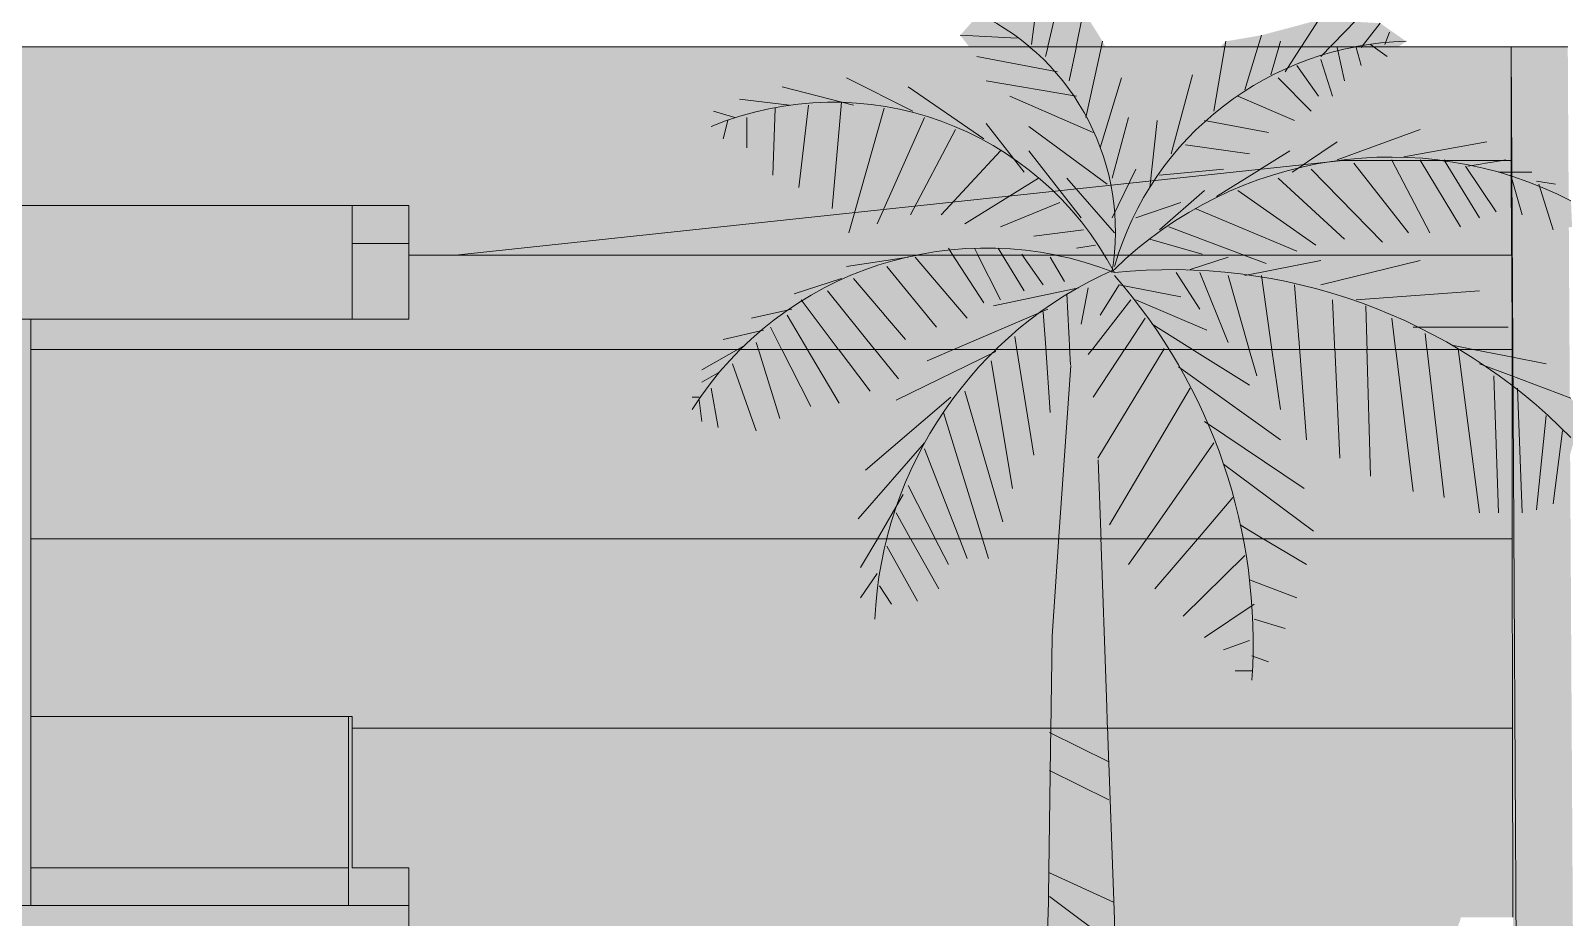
# Model space of a CAD drawing. Header units: centimetres. Extents: x -4381 to 5639, y -3920 to 4826.
# Drawn here: x 88.27 to 96.38, y 35.64 to 40.33 of the extents above; entities that cross this region are included whole.
import ezdxf
from ezdxf.xclip import XClip

# ---------------------------------------------------------------- set-up
doc = ezdxf.new("R2010")
doc.units = ezdxf.units.CM
doc.header["$MEASUREMENT"] = 0
doc.header["$XCLIPFRAME"] = 0
doc.set_wipeout_variables(frame=1)
doc.linetypes.add('Wipeout_Contour', pattern=[100, 0, -100])
for name, color, linetype in [('0- SITE', 7, 'Continuous'), ('Dalles', 7, 'Continuous'), ('Drawing & Figure', 7, 'Continuous'), ('Mur de clôture', 7, 'Continuous'), ('Structural - Bearing', 7, 'Continuous')]:
    doc.layers.add(name, color=color, linetype=linetype)
for name, color, linetype, lineweight in [('0- SITE_Pen_No__1', 7, 'Continuous', 5), ('Dalles_Pen_No__1', 7, 'Continuous', 5), ('Mur de clôture_Pen_No__2', 8, 'Continuous', 5), ('Mur de clôture_Pen_No__7', 7, 'Continuous', 5), ('Structural - Bearing_Pen_No__1', 7, 'Continuous', 5)]:
    doc.layers.add(name, color=color, linetype=linetype, lineweight=lineweight)
for name, color, linetype, lineweight, true_color in [('0- SITE_Pen_No__178', 7, 'Continuous', 5, 0xbda888), ('0- SITE_Pen_No__184', 7, 'Continuous', 5, 0xc5d295), ('00-TREES_Pen_No__178', 7, 'Continuous', 5, 0xbda888), ('00-TREES_Pen_No__181', 7, 'Continuous', 5, 0xddeaa8), ('00-TREES_Pen_No__184', 7, 'Continuous', 5, 0xc5d295), ('00-TREES_Pen_No__185', 7, 'Continuous', 5, 0xbce39b), ('Dalles_Pen_No__61', 7, 'Continuous', 5, 0x6a6a6a), ('Mur de clôture_Pen_No__112', 7, 'Continuous', 5, 0xd5aaaa), ('Mur de clôture_Pen_No__180', 7, 'Continuous', 5, 0xe2e3c6), ('Structural - Bearing_Pen_No__102', 7, 'Continuous', 5, 0xcccccc), ('Structural - Bearing_Pen_No__112', 7, 'Continuous', 5, 0xd5aaaa), ('Structural - Bearing_Pen_No__61', 7, 'Continuous', 5, 0x6a6a6a), ('veg_Pen_No__158', 7, 'Continuous', 5, 0x7b6544)]:
    doc.layers.add(name, color=color, linetype=linetype, lineweight=lineweight, true_color=true_color)

# ---------------------------------------------------------------- blocks, each defined once
blk = doc.blocks.new('Drawing_7_7', base_point=(-363.0919, 32.2036))
at = {"layer": '00-TREES_Pen_No__185', "linetype": 'Continuous', "lineweight": 0, "ltscale": 10, "true_color": 0x5e714d}
h = blk.add_hatch(color=77, dxfattribs=at)
h.paths.add_polyline_path([(89.2068, 36.6228), (89.2395, 36.5016), (89.3903, 36.4421), (89.472, 36.3502), (89.4932, 36.2203), (89.454, 36.0668), (89.4959, 35.8763), (89.6096, 35.7558), (89.6398, 35.5941), (89.7742, 35.413), (89.9472, 35.0993), (89.9798, 34.9983), (90.069, 35.0482), (90.0816, 34.9269), (90.2121, 34.8672), (90.4057, 34.8802), (90.4945, 34.9821), (90.4852, 35.063), (90.5738, 35.1938), (90.6546, 35.2176), (90.7588, 35.1952), (90.8429, 34.8027), (90.8732, 34.6208), (90.7949, 34.2849), (90.7678, 34.0534), (90.7385, 33.7293), (91.1256, 33.7293), (91.1025, 33.7611), (91.0202, 33.9426), (91.0189, 34.1045), (91.0485, 34.388), (91.0874, 34.5907), (91.1677, 34.6636), (91.2481, 34.7452), (91.3885, 34.8966), (91.3889, 34.8475), (91.4387, 34.7669), (91.5926, 34.6756), (91.7632, 34.6769), (91.8552, 34.7384), (91.8133, 34.9202), (91.801, 35.0213), (91.9335, 35.083), (92.0339, 35.185), (92.0213, 35.3179), (92.0811, 35.4311), (92.2017, 35.5332), (92.3943, 35.6764), (92.4835, 35.7262), (92.4941, 35.8477), (92.4213, 35.9194), (92.42, 36.0813), (92.5115, 36.2121), (92.6002, 36.3256), (92.6599, 36.4562), (92.5702, 36.467), (92.5174, 36.5678), (92.5082, 36.6371), (92.5676, 36.7995), (92.595, 36.9934), (92.4848, 37.0417), (92.4433, 37.1628), (92.5026, 37.3454), (92.4416, 37.3853), (92.481, 37.5186), (92.4888, 37.6286), (92.3462, 37.7604), (92.3047, 37.8815), (92.3156, 37.9712), (92.1821, 38.0425), (92.1717, 38.2534), (91.9969, 38.4255), (91.8662, 38.5054), (91.8849, 38.6964), (91.8516, 38.8985), (91.6199, 38.9487), (91.3852, 39.0163), (91.2627, 39.1483), (91.1413, 39.1474), (91.0308, 39.2274), (90.8891, 39.235), (90.716, 39.1845), (90.4831, 39.0295), (90.4142, 38.9595), (90.2006, 38.9174), (90.0503, 38.9162), (89.9995, 38.7626), (89.8596, 38.5389), (89.7587, 38.4976), (89.6578, 38.4679), (89.67, 38.3755), (89.6098, 38.3143), (89.6712, 38.2252), (89.7013, 38.0722), (89.6826, 37.8812), (89.5621, 37.7589), (89.5142, 37.6053), (89.4634, 37.443), (89.5054, 37.2525), (89.4169, 37.1101), (89.337, 36.9765), (89.3582, 36.8466), (89.3272, 36.7452)])
h.paths.add_polyline_path([(90.9658, 35.2155), (91.1113, 35.2298), (91.2328, 35.2105), (91.3142, 35.1591), (91.3669, 35.0786), (91.372, 35.0614), (91.1663, 34.8544), (91.0451, 34.8245)], flags=0)
at = {"layer": 'veg_Pen_No__158', "linetype": 'Continuous', "ltscale": 10}
blk.add_line((93.4821, 40.2873), (93.1811, 40.3034), dxfattribs=at)
at = {"color": 254, "linetype": 'Wipeout_Contour', "lineweight": 0, "ltscale": 398.248696}
blk.add_wipeout([(96.0998, 37.642), (88.2669, 37.642), (88.2669, 37.5291), (96.1012, 36.642)], dxfattribs=at).dxf.layer = '0- SITE'
at = {"layer": '0- SITE_Pen_No__178', "linetype": 'Continuous', "ltscale": 10}
blk.add_hatch(color=256, dxfattribs=at).paths.add_polyline_path([(96.0998, 37.642), (88.2669, 37.642), (88.2669, 37.5291), (96.1012, 36.642)])
at = {"color": 254, "linetype": 'Wipeout_Contour', "lineweight": 0, "ltscale": 399.799682}
blk.add_wipeout([(96.0987, 38.642), (88.2669, 38.642), (88.2669, 38.5594), (96.0998, 37.642)], dxfattribs=at).dxf.layer = '0- SITE'
at = {"color": 254, "linetype": 'Wipeout_Contour', "lineweight": 0, "ltscale": 691.09742}
blk.add_wipeout([(89.9669, 35.9036), (90.2669, 35.9036), (90.2669, 35.7036), (90.2669, 35.642), (96.103, 35.642), (96.1012, 36.642), (89.9669, 36.0466)], dxfattribs=at).dxf.layer = '0- SITE'
at = {"layer": '0- SITE_Pen_No__178', "linetype": 'Continuous', "ltscale": 10}
blk.add_hatch(color=256, dxfattribs=at).paths.add_polyline_path([(96.0987, 38.642), (88.2669, 38.642), (88.2669, 38.5594), (96.0998, 37.642)])
at = {"layer": '0- SITE_Pen_No__184', "linetype": 'Continuous', "ltscale": 10}
blk.add_hatch(color=256, dxfattribs=at).paths.add_polyline_path([(89.9669, 35.9036), (90.2669, 35.9036), (90.2669, 35.7036), (90.2669, 35.642), (96.103, 35.642), (96.1012, 36.642), (89.9669, 36.0466)])
at = {"layer": 'Dalles_Pen_No__1', "linetype": 'Continuous', "ltscale": 10}
blk.add_line((90.2669, 35.7036), (90.2669, 35.3036), dxfattribs=at)
at = {"layer": 'Structural - Bearing_Pen_No__1', "linetype": 'Continuous', "ltscale": 10}
blk.add_line((90.2669, 35.9036), (90.2669, 35.7036), dxfattribs=at)
at = {"layer": 'veg_Pen_No__158', "linetype": 'Continuous', "ltscale": 10}
for p, q in [((93.6537, 35.8763), (93.9914, 35.7217)), ((93.6537, 35.7526), (94.0034, 35.4898))]:
    blk.add_line(p, q, dxfattribs=at)
at = {"color": 254, "linetype": 'Wipeout_Contour', "lineweight": 0, "ltscale": 404.289239}
blk.add_wipeout([(96.0973, 39.142), (90.2669, 39.142), (90.2669, 38.9706), (96.0987, 38.642)], dxfattribs=at).dxf.layer = '0- SITE'
at = {"color": 254, "linetype": 'Wipeout_Contour', "lineweight": 0, "ltscale": 295.741682}
blk.add_wipeout([(88.2669, 38.5594), (88.2669, 37.642), (96.0998, 37.642)], dxfattribs=at).dxf.layer = '0- SITE'
at = {"color": 254, "linetype": 'Wipeout_Contour', "lineweight": 0, "ltscale": 489.126088}
blk.add_wipeout([(88.2669, 37.5291), (88.2669, 36.7036), (89.9669, 36.7036), (89.9669, 36.642), (96.1012, 36.642)], dxfattribs=at).dxf.layer = '0- SITE'
at = {"layer": '0- SITE_Pen_No__178', "linetype": 'Continuous', "ltscale": 10}
blk.add_hatch(color=256, dxfattribs=at).paths.add_polyline_path([(88.2669, 38.5594), (88.2669, 37.642), (96.0998, 37.642)])
at = {"layer": '0- SITE_Pen_No__184', "linetype": 'Continuous', "ltscale": 10}
for points in [[(96.0973, 39.142), (90.2669, 39.142), (90.2669, 38.9706), (96.0987, 38.642)], [(88.2669, 37.5291), (88.2669, 36.7036), (89.9669, 36.7036), (89.9669, 36.642), (96.1012, 36.642)]]:
    blk.add_hatch(color=256, dxfattribs=at).paths.add_polyline_path(points)
at = {"layer": 'veg_Pen_No__158', "linetype": 'Continuous', "ltscale": 10}
for p, q in [((91.9021, 38.5191), (91.8144, 38.4708)), ((91.8645, 38.4387), (91.9021, 38.2297)), ((94.3975, 38.4387), (93.9711, 37.7153)), ((96.0025, 38.503), (96.0275, 37.7796)), ((91.8018, 38.3905), (91.7642, 38.3905)), ((91.8018, 38.3744), (91.8144, 38.2619)), ((93.131, 38.3905), (92.6796, 38.0047)), ((93.2062, 38.4226), (93.4068, 37.7314)), ((93.0934, 38.3101), (93.3316, 37.5385)), ((94.4727, 38.2619), (94.9993, 37.9082)), ((92.9931, 38.1493), (92.6419, 37.7475)), ((92.9931, 38.1172), (93.2188, 37.5385)), ((94.5229, 38.1493), (94.0714, 37.5063)), ((93.9109, 38.0588), (93.9544, 36.8057)), ((94.573, 38.0368), (95.0495, 37.6832)), ((92.8802, 37.876), (92.6545, 37.4902)), ((92.9053, 37.9243), (93.1185, 37.5063)), ((94.6232, 37.86), (94.2093, 37.3778)), ((92.8426, 37.7796), (93.0683, 37.3778)), ((94.6608, 37.7153), (95.0119, 37.5063)), ((92.7924, 37.6028), (92.9554, 37.3134)), ((94.6858, 37.5545), (94.3598, 37.233)), ((92.7423, 37.4581), (92.6545, 37.3295)), ((92.7548, 37.3938), (92.8175, 37.2974)), ((94.7109, 37.426), (94.9617, 37.3295)), ((94.736, 37.2974), (94.4727, 37.1205)), ((94.736, 37.217), (94.899, 37.1687)), ((94.7109, 37.1045), (94.573, 37.0562)), ((94.7234, 37.0241), (94.8113, 36.9919)), ((94.7234, 36.9437), (94.6357, 36.9437))]:
    blk.add_line(p, q, dxfattribs=at)
at = {"color": 254, "linetype": 'Wipeout_Contour', "lineweight": 0, "ltscale": 304.992452}
blk.add_wipeout([(90.5136, 39.142), (96.0956, 39.142), (95.2031, 39.642)], dxfattribs=at).dxf.layer = '0- SITE'
at = {"color": 254, "linetype": 'Wipeout_Contour', "lineweight": 0, "ltscale": 591.852654}
blk.add_wipeout([(88.2669, 38.642), (96.0987, 38.642), (90.2669, 38.9706), (90.2669, 38.8036), (89.9669, 38.8036), (88.2669, 38.8036)], dxfattribs=at).dxf.layer = '0- SITE'
at = {"color": 254, "linetype": 'Wipeout_Contour', "lineweight": 0, "ltscale": 297.558241}
blk.add_wipeout([(89.9669, 36.642), (89.9669, 36.0466), (96.1012, 36.642)], dxfattribs=at).dxf.layer = '0- SITE'
at = {"layer": '0- SITE_Pen_No__184', "linetype": 'Continuous', "ltscale": 10}
for points in [[(90.5136, 39.142), (96.0956, 39.142), (95.2031, 39.642)], [(88.2669, 38.642), (96.0987, 38.642), (90.2669, 38.9706), (90.2669, 38.8036), (89.9669, 38.8036), (88.2669, 38.8036)], [(89.9669, 36.642), (89.9669, 36.0466), (96.1012, 36.642)]]:
    blk.add_hatch(color=256, dxfattribs=at).paths.add_polyline_path(points)
at = {"layer": '00-TREES_Pen_No__181', "linetype": 'Continuous', "ltscale": 10}
h = blk.add_hatch(color=256, dxfattribs=at)
h.paths.add_polyline_path([(93.2503, 35.1547), (93.2879, 35.081), (93.355, 35.0568), (93.3066, 34.9384), (93.3442, 34.8647), (93.4433, 34.8038), (93.5666, 34.8118), (93.6164, 34.7558), (93.587, 34.6816), (93.6613, 34.6452), (93.7478, 34.6212), (93.7358, 34.5841), (93.6679, 34.4796), (93.8284, 34.4562), (93.8483, 34.3947), (93.9721, 34.334), (93.9974, 34.2478), (94.0719, 34.192), (94.1705, 34.1998), (94.2686, 34.2676), (94.2553, 34.3978), (94.3343, 34.4231), (94.3213, 34.5147), (94.5023, 34.3504), (94.5276, 34.2643), (94.5465, 34.1041), (94.5477, 33.9561), (94.5489, 33.8011), (94.5644, 33.7048), (94.5821, 33.5183), (94.6, 33.2469), (94.5654, 32.855), (94.8297, 32.855), (94.7716, 33.6337), (94.7533, 33.7974), (94.7333, 33.8765), (94.7441, 34.0687), (94.7796, 34.2663), (94.9032, 34.4575), (94.971, 34.5621), (94.9942, 34.5393), (95.1052, 34.5402), (95.2487, 34.4303), (95.3151, 34.5101), (95.4385, 34.5058), (95.4878, 34.4991), (95.5185, 34.6297), (95.5681, 34.6055), (95.6718, 34.6309), (95.7282, 34.6314), (95.7519, 34.7479), (95.6328, 34.8896), (95.5832, 34.9263), (95.6263, 35.0429), (95.601, 35.1237), (95.6303, 35.2103), (95.7237, 35.211), (95.815, 35.2488), (95.9014, 35.2441), (95.95, 35.3362), (95.8579, 35.3918), (95.8621, 35.5328), (95.8002, 35.564), (95.8244, 35.6259), (95.848, 35.7547), (95.7927, 35.8477), (95.7848, 35.9515), (95.7841, 36.0449), (95.7466, 36.1063), (95.7094, 36.1307), (95.6843, 36.1851), (95.6591, 36.2536), (95.6222, 36.241), (95.5305, 36.2456), (95.4683, 36.3191), (95.2833, 36.3124), (95.332, 36.3991), (95.5049, 36.3687), (95.5841, 36.3817), (95.6082, 36.4506), (95.6518, 36.5179), (95.7189, 36.4884), (95.7431, 36.5503), (95.6758, 36.5991), (95.6631, 36.6483), (95.6677, 36.7347), (95.6372, 36.8014), (95.5631, 36.8079), (95.4942, 36.832), (95.4882, 36.9306), (95.3404, 36.8978), (95.389, 36.9968), (95.3202, 37.0086), (95.2038, 37.02), (95.0922, 37.1002), (94.9939, 37.0554), (94.883, 37.0299), (94.9559, 37.1784), (94.8621, 37.2341), (94.7318, 37.2137), (94.5833, 37.2812), (94.4595, 37.3349), (94.3807, 37.2726), (94.3125, 37.2175), (94.27, 37.2347), (94.2011, 37.2659), (94.1343, 37.246), (93.9918, 37.2149), (93.9495, 37.2199), (93.8562, 37.2015), (93.7457, 37.1443), (93.7042, 37.04), (93.6982, 36.9096), (93.7428, 36.843), (93.7856, 36.7693), (93.8175, 36.7449), (93.7067, 36.7194), (93.6381, 36.7065), (93.5589, 36.6988), (93.4855, 36.6242), (93.4369, 36.5199), (93.4746, 36.4339), (93.4752, 36.3528), (93.4564, 36.2787), (93.5381, 36.2), (93.5754, 36.1633), (93.5191, 36.1505), (93.4396, 36.1746), (93.3708, 36.1864), (93.3161, 36.1983), (93.2847, 36.161), (93.3349, 36.0434), (93.3425, 35.9818), (93.343, 35.9201), (93.3069, 35.7965), (93.2885, 35.673), (93.3139, 35.5816), (93.3828, 35.5627), (93.438, 35.4892), (93.6052, 35.5098), (93.6552, 35.4239), (93.6363, 35.3674), (93.5252, 35.3735), (93.4829, 35.3785), (93.3846, 35.3231), (93.3481, 35.2664), (93.3361, 35.2241), (93.2619, 35.2411)])
h.paths.add_polyline_path([(94.3958, 34.5505), (94.4143, 34.5594), (94.4504, 34.683), (94.4869, 34.738), (94.5451, 34.7426), (94.5917, 34.6401), (94.58, 34.5484), (94.5563, 34.4249), (94.4944, 34.4614)], flags=0)
h.paths.add_polyline_path([(94.6732, 34.7327), (94.709, 34.7274), (94.783, 34.7279), (94.8449, 34.7038), (94.9152, 34.623), (94.7605, 34.4511), (94.7045, 34.4014), (94.7159, 34.5248), (94.7223, 34.6041)], flags=0)
at = {"layer": '00-TREES_Pen_No__184', "linetype": 'Continuous', "lineweight": 0, "ltscale": 10, "true_color": 0x939d6f}
h = blk.add_hatch(color=55, dxfattribs=at)
h.paths.add_polyline_path([(90.0507, 34.5116), (90.0685, 34.4421), (90.1202, 34.4421), (90.1539, 34.3904), (90.1023, 34.4083), (90.1538, 34.3388), (90.1022, 34.321), (90.1021, 34.2515), (90.0684, 34.2515), (90.0842, 34.1641), (90.1537, 34.1462), (90.1715, 34.0766), (90.1894, 34.0766), (90.2767, 34.0766), (90.3462, 33.9911), (90.3978, 33.9911), (90.4494, 33.991), (90.4852, 34.0069), (90.5011, 34.0247), (90.5011, 34.0069), (90.5368, 33.9731), (90.5188, 33.8678), (90.5704, 33.8519), (90.6399, 33.8519), (90.7094, 33.8161), (90.7274, 33.8855), (90.7631, 33.9371), (90.7969, 33.9371), (90.8148, 33.9212), (90.8485, 33.9549), (90.8843, 33.937), (90.9539, 34.0939), (90.9718, 34.1117), (91.0572, 34.0938), (91.1108, 34.1116), (91.1267, 34.1632), (91.1109, 34.2506), (91.1804, 34.2505), (91.2658, 34.1988), (91.3194, 34.163), (91.3015, 34.1452), (91.2657, 34.0757), (91.3193, 34.0598), (91.3887, 34.024), (91.4046, 34.0418), (91.4741, 34.0239), (91.5099, 34.0239), (91.492, 33.9901), (91.474, 33.867), (91.5793, 33.9027), (91.613, 33.851), (91.613, 33.8332), (91.6129, 33.713), (91.6139, 33.7125), (91.7182, 33.7636), (91.752, 33.8152), (91.8214, 33.7813), (91.875, 33.7634), (91.9266, 33.7118), (91.9445, 33.7455), (91.9446, 33.8507), (91.8573, 33.9362), (91.8911, 33.9541), (91.9447, 33.954), (91.9964, 34.093), (92.0292, 34.1103), (92.0837, 33.9718), (92.1531, 33.8148), (92.2046, 33.6579), (92.2561, 33.4851), (92.3075, 33.3103), (92.3252, 33.0502), (92.3607, 32.8237), (92.3765, 32.651), (92.412, 32.4067), (92.4118, 32.1644), (92.376, 32.0254), (92.3937, 31.8685), (92.3757, 31.7474), (92.3297, 31.642), (92.6378, 31.642), (92.5843, 31.8168), (92.5507, 32.0432), (92.5153, 32.3907), (92.4995, 32.5456), (92.4819, 32.8078), (92.4642, 33.0322), (92.4466, 33.3102), (92.4308, 33.4671), (92.4468, 33.6061), (92.4648, 33.7808), (92.495, 34.0438), (92.5008, 34.0409), (92.5345, 34.0409), (92.5862, 34.023), (92.5861, 33.9197), (92.5701, 33.8661), (92.6555, 33.866), (92.7091, 33.7965), (92.7607, 33.7269), (92.7428, 33.7448), (92.6395, 33.7111), (92.6216, 33.6575), (92.6216, 33.6238), (92.6215, 33.5543), (92.7088, 33.4668), (92.7089, 33.5363), (92.7944, 33.6753), (92.8302, 33.7964), (92.864, 33.7805), (92.9335, 33.7625), (92.9513, 33.7804), (93.0387, 33.7962), (93.0725, 33.7624), (93.1082, 33.7445), (93.1419, 33.7445), (93.2293, 33.7444), (93.2292, 33.657), (93.2988, 33.7443), (93.2989, 33.8496), (93.3685, 33.9012), (93.4041, 33.78), (93.4558, 33.8316), (93.438, 33.919), (93.4202, 34.0401), (93.4738, 34.0043), (93.5433, 34.04), (93.5592, 33.9884), (93.6644, 33.9347), (93.6981, 33.8493), (93.7159, 33.7619), (93.7516, 33.744), (93.7854, 33.7956), (93.8033, 33.7955), (93.8728, 33.8312), (93.8728, 33.8491), (93.8371, 33.9008), (93.8371, 33.9524), (93.9067, 33.9702), (94.0119, 33.9006), (93.9602, 33.8828), (93.976, 33.8133), (94.0296, 33.8132), (94.0991, 33.7615), (94.0117, 33.7259), (94.0812, 33.7099), (94.0632, 33.5868), (94.1148, 33.5709), (94.1684, 33.553), (94.1843, 33.5708), (94.2023, 33.6562), (94.1685, 33.6562), (94.2024, 33.8131), (94.254, 33.7614), (94.3414, 33.7435), (94.3593, 33.7951), (94.272, 33.8647), (94.3931, 33.9003), (94.4467, 33.8645), (94.4467, 33.9002), (94.4805, 33.934), (94.5322, 33.9697), (94.5679, 33.9518), (94.6196, 34.0034), (94.3776, 34.3173), (94.4292, 34.3351), (94.3241, 34.4385), (94.3599, 34.4742), (94.4115, 34.5437), (94.4632, 34.5774), (94.4475, 34.768), (94.4119, 34.9249), (94.4477, 34.9765), (94.4993, 34.9944), (94.5172, 35.0301), (94.5172, 35.046), (94.5511, 35.1512), (94.5689, 35.1512), (94.6027, 35.1512), (94.6027, 35.1849), (94.6027, 35.2028), (94.5174, 35.3081), (94.5333, 35.324), (94.5691, 35.324), (94.6029, 35.3934), (94.5176, 35.4471), (94.4818, 35.4471), (94.4481, 35.5167), (94.4124, 35.5505), (94.3608, 35.5684), (94.343, 35.6379), (94.3092, 35.6717), (94.2735, 35.6558), (94.2735, 35.6717), (94.2735, 35.7253), (94.2557, 35.8107), (94.2737, 35.8643), (94.2916, 35.9338), (94.24, 35.9498), (94.1863, 35.9339), (94.1169, 35.9499), (94.1169, 35.9677), (94.1527, 36.0729), (94.1707, 36.1583), (94.1171, 36.1941), (93.978, 36.1764), (93.9443, 36.1426), (93.9264, 36.1943), (93.9086, 36.2122), (93.9444, 36.2638), (93.9266, 36.367), (93.8928, 36.3671), (93.7876, 36.4208), (93.7538, 36.3851), (93.6149, 36.4725), (93.5613, 36.5242), (93.5097, 36.5421), (93.4919, 36.5759), (93.4224, 36.5601), (93.4064, 36.5244), (93.3529, 36.576), (93.3369, 36.5244), (93.2834, 36.6118), (93.2496, 36.6119), (93.2318, 36.7151), (93.198, 36.6298), (93.1802, 36.6814), (93.0411, 36.5942), (93.0054, 36.6458), (92.9717, 36.6459), (92.92, 36.6638), (92.8664, 36.6301), (92.8664, 36.6459), (92.7969, 36.646), (92.7274, 36.6461), (92.6242, 36.664), (92.5725, 36.6819), (92.5368, 36.6462), (92.4673, 36.682), (92.4335, 36.6821), (92.3641, 36.7159), (92.3283, 36.6821), (92.2767, 36.716), (92.2767, 36.7517), (92.2409, 36.716), (92.1893, 36.7339), (92.1714, 36.7002), (92.0503, 36.7003), (92.0166, 36.8035), (91.9987, 36.7698), (91.9629, 36.7341), (91.9292, 36.7004), (91.8239, 36.6826), (91.7206, 36.6648), (91.669, 36.6827), (91.5817, 36.7165), (91.5638, 36.6828), (91.5458, 36.6133), (91.4763, 36.6134), (91.4247, 36.6472), (91.3909, 36.5956), (91.373, 36.5777), (91.3372, 36.5261), (91.2856, 36.4924), (91.1823, 36.423), (91.1644, 36.423), (91.0592, 36.4231), (91.0591, 36.3178), (91.0074, 36.3358), (90.92, 36.2842), (90.9378, 36.2147), (90.9895, 36.1968), (91.043, 36.1272), (90.9894, 36.1094), (90.9735, 36.1452), (90.904, 36.0757), (90.9198, 36.0221), (90.9555, 35.9704), (90.9198, 35.9705), (90.9376, 35.9009), (90.9554, 35.7977), (90.9038, 35.8493), (90.8681, 35.901), (90.8164, 35.901), (90.7987, 36.0063), (90.747, 36.0063), (90.7112, 35.9369), (90.6953, 35.9369), (90.6953, 35.8674), (90.6952, 35.7979), (90.7646, 35.7104), (90.6952, 35.7621), (90.6594, 35.6748), (90.6256, 35.6927), (90.572, 35.6927), (90.5383, 35.7106), (90.5025, 35.6412), (90.5203, 35.5895), (90.556, 35.5537), (90.556, 35.5021), (90.5023, 35.4843), (90.4865, 35.5359), (90.4507, 35.5022), (90.3991, 35.536), (90.399, 35.4506), (90.3812, 35.4506), (90.3296, 35.4666), (90.2779, 35.4507), (90.1905, 35.4508), (90.1726, 35.3634), (90.2084, 35.3972), (90.2599, 35.3455), (90.242, 35.3117), (90.2241, 35.2581), (90.2777, 35.1886), (90.3114, 35.1032), (90.2777, 35.1548), (90.2418, 35.0337), (90.2081, 35.0338), (90.1723, 34.9802), (90.1544, 34.9464), (90.1543, 34.9107), (90.1543, 34.8253), (90.2238, 34.8252), (90.1948, 34.8056), (90.1721, 34.7717), (90.1382, 34.6168), (90.1541, 34.5811), (90.1382, 34.5989), (90.1024, 34.5632)])
h.paths.add_polyline_path([(92.0744, 34.1108), (92.0838, 34.1108), (92.1176, 34.0929), (92.1692, 34.0591), (92.2049, 34.0054), (92.2386, 33.9538), (92.2564, 33.9359), (92.2744, 33.9716), (92.3261, 34.0589), (92.3777, 34.0926), (92.4134, 34.0589), (92.4133, 33.9198), (92.3953, 33.7451), (92.3773, 33.6061), (92.3614, 33.5724), (92.3256, 33.5724), (92.2919, 33.6241), (92.2047, 33.8327)], flags=0)
at = {"layer": '00-TREES_Pen_No__185', "linetype": 'Continuous', "lineweight": 0, "ltscale": 10, "true_color": 0x5e714d}
h = blk.add_hatch(color=77, dxfattribs=at)
h.paths.add_polyline_path([(88.5935, 35.8652), (88.6263, 35.744), (88.7771, 35.6845), (88.8588, 35.5926), (88.88, 35.4627), (88.8407, 35.3092), (88.8827, 35.1187), (88.9964, 34.9982), (89.0266, 34.8365), (89.161, 34.6554), (89.334, 34.3417), (89.3666, 34.2407), (89.4558, 34.2906), (89.4683, 34.1693), (89.5989, 34.1096), (89.7925, 34.1226), (89.8813, 34.2245), (89.872, 34.3054), (89.9606, 34.4362), (90.0414, 34.46), (90.1456, 34.4376), (90.2297, 34.0451), (90.26, 33.8632), (90.1817, 33.5273), (90.1546, 33.2958), (90.1253, 32.9717), (90.5124, 32.9717), (90.4893, 33.0035), (90.407, 33.185), (90.4057, 33.3469), (90.4353, 33.6304), (90.4742, 33.8331), (90.5545, 33.906), (90.6348, 33.9876), (90.7753, 34.139), (90.7757, 34.0899), (90.8255, 34.0093), (90.9794, 33.918), (91.15, 33.9193), (91.242, 33.9808), (91.2001, 34.1626), (91.1878, 34.2637), (91.3203, 34.3254), (91.4206, 34.4274), (91.408, 34.5603), (91.4679, 34.6735), (91.5885, 34.7756), (91.7811, 34.9188), (91.8703, 34.9686), (91.8809, 35.0901), (91.8081, 35.1619), (91.8068, 35.3237), (91.8983, 35.4545), (91.987, 35.568), (92.0467, 35.6986), (91.957, 35.7094), (91.9042, 35.8102), (91.895, 35.8795), (91.9544, 36.0419), (91.9818, 36.2358), (91.8716, 36.2841), (91.8301, 36.4052), (91.8894, 36.5878), (91.8284, 36.6278), (91.8678, 36.761), (91.8756, 36.871), (91.7329, 37.0028), (91.6915, 37.1239), (91.7024, 37.2136), (91.5688, 37.2849), (91.5585, 37.4958), (91.3837, 37.6679), (91.253, 37.7478), (91.2717, 37.9388), (91.2383, 38.1409), (91.0067, 38.1911), (90.772, 38.2587), (90.6495, 38.3907), (90.5281, 38.3898), (90.4176, 38.4698), (90.2759, 38.4774), (90.1028, 38.4269), (89.8699, 38.2719), (89.801, 38.2019), (89.5874, 38.1598), (89.4371, 38.1586), (89.3863, 38.005), (89.2464, 37.7813), (89.1455, 37.74), (89.0445, 37.7103), (89.0568, 37.6179), (88.9966, 37.5567), (89.058, 37.4676), (89.0881, 37.3146), (89.0694, 37.1236), (88.9489, 37.0013), (88.901, 36.8477), (88.8502, 36.6854), (88.8922, 36.4949), (88.8037, 36.3525), (88.7238, 36.2189), (88.745, 36.089), (88.714, 35.9876)])
h.paths.add_polyline_path([(90.3526, 34.4579), (90.4981, 34.4722), (90.6196, 34.4529), (90.701, 34.4015), (90.7537, 34.321), (90.7588, 34.3038), (90.553, 34.0968), (90.4319, 34.0669)], flags=0)
at = {"layer": '0- SITE_Pen_No__1', "linetype": 'Continuous', "ltscale": 10}
blk.add_line((89.9469, 36.642), (88.2669, 36.642), dxfattribs=at)
at = {"layer": 'veg_Pen_No__158', "linetype": 'Continuous', "ltscale": 10}
for p, q in [((93.6668, 37.1283), (93.5949, 32.0119)), ((93.9544, 36.8057), (94.0623, 33.7635)), ((93.6537, 36.6184), (93.9673, 36.4638)), ((93.6537, 36.4175), (93.9673, 36.2628))]:
    blk.add_line(p, q, dxfattribs=at)
at = {"color": 254, "linetype": 'Wipeout_Contour', "lineweight": 0, "ltscale": 311.678822}
blk.add_wipeout([(96.091, 39.642), (96.0956, 39.142), (96.0942, 39.642)], dxfattribs=at).dxf.layer = '0- SITE'
at = {"layer": '0- SITE_Pen_No__178', "linetype": 'Continuous', "ltscale": 10}
blk.add_hatch(color=256, dxfattribs=at).paths.add_polyline_path([(96.091, 39.642), (96.0956, 39.142), (96.0942, 39.642)])
at = {"color": 254, "linetype": 'Wipeout_Contour', "lineweight": 0, "ltscale": 310.649514}
blk.add_wipeout([(96.0956, 39.142), (95.3627, 39.642), (95.2031, 39.642)], dxfattribs=at).dxf.layer = '0- SITE'
at = {"layer": '0- SITE_Pen_No__178', "linetype": 'Continuous', "ltscale": 10}
blk.add_hatch(color=256, dxfattribs=at).paths.add_polyline_path([(96.0956, 39.142), (95.3627, 39.642), (95.2031, 39.642)])
at = {"color": 254, "linetype": 'Wipeout_Contour', "lineweight": 0, "ltscale": 310.900841}
blk.add_wipeout([(96.0956, 39.142), (95.544, 39.642), (95.3627, 39.642)], dxfattribs=at).dxf.layer = '0- SITE'
at = {"layer": '0- SITE_Pen_No__178', "linetype": 'Continuous', "ltscale": 10}
blk.add_hatch(color=256, dxfattribs=at).paths.add_polyline_path([(96.0956, 39.142), (95.544, 39.642), (95.3627, 39.642)])
at = {"color": 254, "linetype": 'Wipeout_Contour', "lineweight": 0, "ltscale": 311.181281}
blk.add_wipeout([(96.0956, 39.142), (95.698, 39.642), (95.544, 39.642)], dxfattribs=at).dxf.layer = '0- SITE'
at = {"layer": '0- SITE_Pen_No__178', "linetype": 'Continuous', "ltscale": 10}
blk.add_hatch(color=256, dxfattribs=at).paths.add_polyline_path([(96.0956, 39.142), (95.698, 39.642), (95.544, 39.642)])
at = {"color": 254, "linetype": 'Wipeout_Contour', "lineweight": 0, "ltscale": 311.40067}
blk.add_wipeout([(96.0956, 39.142), (95.8271, 39.642), (95.698, 39.642)], dxfattribs=at).dxf.layer = '0- SITE'
at = {"layer": '0- SITE_Pen_No__178', "linetype": 'Continuous', "ltscale": 10}
blk.add_hatch(color=256, dxfattribs=at).paths.add_polyline_path([(96.0956, 39.142), (95.8271, 39.642), (95.698, 39.642)])
at = {"color": 254, "linetype": 'Wipeout_Contour', "lineweight": 0, "ltscale": 311.551103}
blk.add_wipeout([(96.0956, 39.142), (95.9339, 39.642), (95.8271, 39.642)], dxfattribs=at).dxf.layer = '0- SITE'
at = {"layer": '0- SITE_Pen_No__178', "linetype": 'Continuous', "ltscale": 10}
blk.add_hatch(color=256, dxfattribs=at).paths.add_polyline_path([(96.0956, 39.142), (95.9339, 39.642), (95.8271, 39.642)])
at = {"color": 254, "linetype": 'Wipeout_Contour', "lineweight": 0, "ltscale": 311.600189}
blk.add_wipeout([(96.0956, 39.142), (96.021, 39.642), (95.9339, 39.642)], dxfattribs=at).dxf.layer = '0- SITE'
at = {"layer": '0- SITE_Pen_No__178', "linetype": 'Continuous', "ltscale": 10}
blk.add_hatch(color=256, dxfattribs=at).paths.add_polyline_path([(96.0956, 39.142), (96.021, 39.642), (95.9339, 39.642)])
at = {"color": 254, "linetype": 'Wipeout_Contour', "lineweight": 0, "ltscale": 311.377053}
blk.add_wipeout([(96.0956, 39.142), (96.091, 39.642), (96.021, 39.642)], dxfattribs=at).dxf.layer = '0- SITE'
at = {"layer": '0- SITE_Pen_No__178', "linetype": 'Continuous', "ltscale": 10}
blk.add_hatch(color=256, dxfattribs=at).paths.add_polyline_path([(96.0956, 39.142), (96.091, 39.642), (96.021, 39.642)])
at = {"color": 254, "linetype": 'Wipeout_Contour', "lineweight": 0, "ltscale": 308.726594}
blk.add_wipeout([(96.4279, 34.242), (96.0934, 40.242), (96.1279, 34.242)], dxfattribs=at).dxf.layer = 'Mur de clôture'
at = {"layer": 'Mur de clôture_Pen_No__180', "linetype": 'Continuous', "ltscale": 10}
blk.add_hatch(color=256, dxfattribs=at).paths.add_polyline_path([(96.4279, 34.242), (96.0934, 40.242), (96.1279, 34.242)])
at = {"color": 254, "linetype": 'Wipeout_Contour', "lineweight": 0, "ltscale": 310.758498}
blk.add_wipeout([(96.4279, 34.242), (96.3933, 40.242), (96.0934, 40.242)], dxfattribs=at).dxf.layer = 'Mur de clôture'
at = {"layer": 'Mur de clôture_Pen_No__180', "linetype": 'Continuous', "ltscale": 10}
blk.add_hatch(color=256, dxfattribs=at).paths.add_polyline_path([(96.4279, 34.242), (96.3933, 40.242), (96.0934, 40.242)])
at = {"layer": 'veg_Pen_No__158', "linetype": 'Continuous', "ltscale": 10}
for p, q in [((96.2282, 39.5319), (96.3285, 39.5158)), ((96.2407, 39.5158), (96.316, 39.2746)), ((96.2783, 38.294), (96.2282, 37.7957)), ((96.3661, 38.2136), (96.316, 37.8278))]:
    blk.add_line(p, q, dxfattribs=at)
at = {"color": 254, "linetype": 'Wipeout_Contour', "lineweight": 0, "ltscale": 1111.930306}
blk.add_wipeout([(55.8299, 40.242), (55.8299, 38.642), (63.414, 38.642), (63.6669, 38.5619), (63.6669, 38.8036), (61.6669, 38.8036), (61.6669, 39.4036), (90.2669, 39.4036), (90.2669, 39.142), (90.5136, 39.142), (95.2031, 39.642), (96.0934, 39.642), (96.0934, 40.242)], dxfattribs=at).dxf.layer = 'Mur de clôture'
at = {"layer": '00-TREES_Pen_No__178', "linetype": 'Continuous', "lineweight": 0, "ltscale": 10, "true_color": 0x5e5444}
blk.add_hatch(color=251, dxfattribs=at).paths.add_polyline_path([(93.7629, 38.5895), (93.7219, 37.9291), (93.6668, 37.1283), (93.6424, 35.397), (93.5949, 32.0119), (93.6174, 31.4062), (94.1368, 31.4062), (94.0638, 33.8818), (94.0393, 34.4116), (94.0034, 35.4898), (93.9294, 37.5251), (93.8561, 38.5876), (93.8647, 38.651), (93.8206, 38.7763)])
at = {"layer": 'Mur de clôture_Pen_No__112', "linetype": 'Continuous', "ltscale": 10}
blk.add_hatch(color=256, dxfattribs=at).paths.add_polyline_path([(55.8299, 40.242), (55.8299, 38.642), (63.414, 38.642), (63.6669, 38.5619), (63.6669, 38.8036), (61.6669, 38.8036), (61.6669, 39.4036), (90.2669, 39.4036), (90.2669, 39.142), (90.5136, 39.142), (95.2031, 39.642), (96.0934, 39.642), (96.0934, 40.242)])
at = {"layer": '0- SITE_Pen_No__1', "linetype": 'Continuous', "ltscale": 10}
for p, q in [((95.2031, 39.642), (90.5136, 39.142)), ((95.2031, 39.642), (95.3627, 39.642)), ((95.3627, 39.642), (95.544, 39.642)), ((95.544, 39.642), (95.698, 39.642)), ((95.698, 39.642), (95.8271, 39.642)), ((95.8271, 39.642), (95.9339, 39.642)), ((95.9339, 39.642), (96.021, 39.642))]:
    blk.add_line(p, q, dxfattribs=at)
at = {"layer": 'Dalles_Pen_No__1', "linetype": 'Continuous', "ltscale": 10}
blk.add_line((90.2669, 39.2036), (90.2669, 38.8036), dxfattribs=at)
at = {"layer": 'Structural - Bearing_Pen_No__1', "linetype": 'Continuous', "ltscale": 10}
blk.add_line((90.2669, 39.4036), (90.2669, 39.2036), dxfattribs=at)
at = {"layer": 'veg_Pen_No__158', "linetype": 'Continuous', "ltscale": 10}
for p, q in [((93.5573, 40.2552), (93.5949, 40.5446)), ((93.6326, 40.1909), (93.7078, 40.5124)), ((93.758, 40.0623), (93.8332, 40.4321)), ((94.899, 40.1106), (95.0746, 40.3838)), ((95.0871, 40.1909), (95.2752, 40.3838)), ((94.6858, 40.0141), (94.7736, 40.3034)), ((95.3003, 40.2391), (95.4006, 40.3677)), ((95.4257, 40.2552), (95.4507, 40.3195)), ((93.8457, 39.8694), (93.9335, 40.2713)), ((94.5229, 39.9016), (94.5855, 40.2713)), ((94.8238, 40.0945), (94.8739, 40.2713)), ((95.1749, 40.2391), (95.2125, 40.0623)), ((95.2752, 40.2391), (95.3003, 40.1427)), ((95.3504, 40.2552), (95.4382, 40.1909)), ((93.6952, 40.1106), (93.2689, 40.1909)), ((94.9617, 40.1427), (95.0746, 39.9819)), ((95.0871, 40.1749), (95.1498, 39.9819)), ((92.9303, 39.9016), (92.5793, 40.0784)), ((93.7956, 39.9819), (93.319, 40.0623)), ((93.9209, 39.7086), (94.0338, 40.0784)), ((94.2971, 39.6765), (94.41, 40.0945)), ((94.8614, 40.0784), (95.037, 39.9016)), ((92.6169, 39.9337), (92.2407, 40.0302)), ((93.3065, 39.7569), (92.9053, 40.0302)), ((93.8834, 39.789), (93.4444, 39.9819)), ((94.6483, 39.9819), (94.9492, 39.8534)), ((91.9899, 39.8694), (91.877, 39.9016)), ((92.2783, 39.9337), (92.015, 39.9658)), ((92.2031, 39.9176), (92.1906, 39.564)), ((92.3786, 39.9337), (92.3285, 39.4997)), ((92.5542, 39.9498), (92.504, 39.3871)), ((92.7799, 39.9176), (92.5918, 39.2586)), ((91.9523, 39.8534), (91.9272, 39.7569)), ((92.0526, 39.8694), (92.0526, 39.7086)), ((92.9931, 39.8694), (92.7423, 39.3068)), ((93.5197, 39.5801), (93.319, 39.8373)), ((93.5448, 39.8212), (93.9585, 39.5158)), ((93.9837, 39.5479), (94.0714, 39.8694)), ((94.1843, 39.4997), (94.2219, 39.8534)), ((94.4727, 39.8534), (94.8113, 39.789)), ((93.156, 39.8051), (92.9178, 39.355)), ((94.9366, 39.5801), (95.1749, 39.7408)), ((95.1749, 39.6443), (95.6137, 39.8051)), ((95.526, 39.6604), (95.9649, 39.7408)), ((93.3943, 39.6926), (93.0808, 39.355)), ((93.5448, 39.6926), (93.8206, 39.3389)), ((94.3724, 39.7247), (94.7109, 39.6765)), ((94.5354, 39.4515), (94.9241, 39.6926)), ((93.9837, 39.3389), (94.109, 39.5961)), ((94.2344, 39.564), (94.573, 39.5961)), ((95.037, 39.5961), (95.4131, 39.2103)), ((95.2626, 39.6283), (95.5511, 39.2586)), ((95.4633, 39.6443), (95.6639, 39.2586)), ((95.6137, 39.6443), (95.8269, 39.2907)), ((95.7391, 39.6443), (95.9273, 39.3389)), ((95.852, 39.6122), (96.015, 39.3711)), ((93.5949, 39.5479), (93.2062, 39.3068)), ((93.7454, 39.5479), (93.9962, 39.2586)), ((94.8614, 39.5479), (95.2125, 39.2264)), ((93.7078, 39.4193), (93.3943, 39.2907)), ((94.109, 39.3389), (94.3473, 39.4193)), ((94.2344, 39.2746), (94.4727, 39.4836)), ((94.6483, 39.4836), (95.062, 39.1943)), ((94.4225, 39.3871), (94.9617, 39.1621)), ((93.8332, 39.2746), (93.5698, 39.2425)), ((94.2846, 39.2907), (94.7987, 39.0978)), ((93.1185, 39.1782), (93.3065, 38.8888)), ((93.2564, 39.1782), (93.3943, 38.9049)), ((93.3818, 39.1782), (93.5197, 38.9531)), ((93.8959, 39.1943), (93.7956, 39.1782)), ((94.1843, 39.2264), (94.4601, 39.146)), ((92.9053, 39.1299), (92.5793, 39.0817)), ((92.7924, 39.0817), (93.0557, 38.7602)), ((92.9429, 39.1299), (93.2188, 38.8084)), ((93.5072, 39.146), (93.6201, 38.9853)), ((93.6576, 39.1299), (93.7329, 39.0013)), ((94.3975, 39.0656), (94.598, 39.1299)), ((94.6858, 39.0335), (95.0871, 39.1139)), ((95.0871, 38.9853), (95.6137, 39.1139)), ((92.5542, 39.0174), (92.3034, 38.9371)), ((92.6169, 39.0174), (92.8927, 38.6959)), ((94.3222, 39.0495), (94.4476, 38.8567)), ((94.4476, 39.0495), (94.598, 38.6798)), ((94.598, 39.0335), (94.7485, 38.503)), ((94.7736, 39.0335), (94.8739, 38.3262)), ((92.4789, 38.9531), (92.8552, 38.4869)), ((93.8081, 38.9692), (93.3567, 38.8728)), ((93.7454, 38.9371), (93.7643, 38.5613)), ((93.8583, 38.9692), (93.8206, 38.7763)), ((94.0213, 38.9853), (93.9209, 38.8245)), ((94.0213, 38.9853), (94.3473, 38.921)), ((94.9492, 38.9853), (95.0119, 38.1654)), ((95.2752, 38.9049), (95.9273, 38.9531)), ((92.2908, 38.8567), (92.0777, 38.8084)), ((92.341, 38.9049), (92.7047, 38.4226)), ((93.6451, 38.8567), (93.0056, 38.5834)), ((93.6201, 38.8406), (93.6576, 38.3101)), ((94.0839, 38.9049), (93.8583, 38.6156)), ((94.109, 38.9049), (94.4852, 38.7441)), ((95.1498, 38.9049), (95.1874, 38.069)), ((95.3254, 38.8728), (95.3504, 37.9725)), ((92.178, 38.7602), (92.3911, 38.3423)), ((92.2658, 38.8245), (92.5416, 38.3583)), ((94.1592, 38.8084), (93.8834, 38.3905)), ((94.1968, 38.7763), (94.7109, 38.4548)), ((95.4633, 38.8084), (95.5762, 37.8921)), ((92.1404, 38.7441), (91.9272, 38.6959)), ((92.1028, 38.6798), (92.2282, 38.278)), ((93.4696, 38.712), (93.5698, 38.085)), ((95.6388, 38.728), (95.7391, 37.86)), ((92.0401, 38.6638), (91.8144, 38.5352)), ((93.3693, 38.6316), (92.8426, 38.3744)), ((94.2595, 38.6477), (93.9084, 38.069)), ((95.8144, 38.6477), (95.9273, 37.7796)), ((91.9774, 38.5673), (92.1028, 38.2136)), ((93.3442, 38.5834), (93.457, 37.9082)), ((93.7652, 38.5586), (93.6668, 37.1283)), ((94.3347, 38.5512), (94.8739, 38.1654))]:
    blk.add_line(p, q, dxfattribs=at)
for centre, radius, start, end in [((92.7231, 39.2654), 1.2789, 350.285, 64.11229), ((95.5788, 38.6244), 1.6474, 91.40319, 163.882), ((92.5083, 38.2693), 1.6801, 27.67115, 112.5305), ((93.3178, 37.3377), 1.8414, 68.38311, 147.5322), ((94.8522, 37.1211), 2.1246, 113.7592, 177.4133), ((91.7907, 37.0906), 2.9393, 356.1943, 41.37848)]:
    blk.add_arc(centre, radius, start, end, dxfattribs=at)
at = {"color": 254, "linetype": 'Wipeout_Contour', "lineweight": 0, "ltscale": 1540.427123}
blk.add_wipeout([(96.0934, 40.242), (96.0934, 39.642), (96.0956, 39.142), (96.0973, 39.142), (96.0987, 38.642), (96.0998, 37.642), (96.1012, 36.642), (96.103, 35.642), (96.1046, 33.642), (96.1058, 32.642), (96.1067, 32.442), (96.1075, 32.142), (96.1237, 32.142), (96.1279, 31.885), (96.1279, 34.242)], dxfattribs=at).dxf.layer = 'Mur de clôture'
at = {"layer": '00-TREES_Pen_No__181', "linetype": 'Continuous', "ltscale": 10}
blk.add_hatch(color=256, dxfattribs=at).paths.add_polyline_path([(96.4276, 38.3587), (96.2906, 38.5718), (95.9446, 38.9591), (95.6137, 39.1139), (95.0871, 39.1139), (94.868, 39.1251), (94.9617, 39.1621), (95.062, 39.1943), (95.2125, 39.2264), (95.4131, 39.2103), (95.5511, 39.2586), (95.6639, 39.2586), (95.8269, 39.2907), (95.9273, 39.3389), (96.015, 39.3711), (96.1529, 39.355), (96.316, 39.2746), (96.4162, 39.2907), (96.4102, 39.4286), (96.3285, 39.5158), (95.9649, 39.7408), (95.6137, 39.8051), (95.1749, 39.7408), (94.9119, 39.685), (94.573, 39.5961), (94.7109, 39.6765), (94.8343, 39.7652), (95.5385, 40.2713), (95.4006, 40.3677), (95.0746, 40.3838), (94.7736, 40.3034), (94.5855, 40.2713), (94.41, 40.0945), (94.2219, 39.8534), (94.109, 39.5961), (94.0695, 39.8625), (94.0338, 40.0784), (93.9335, 40.2713), (93.8332, 40.4321), (93.7078, 40.5124), (93.5949, 40.5446), (93.4319, 40.4481), (93.2815, 40.416), (93.1811, 40.3034), (93.2689, 40.1909), (93.319, 40.0623), (93.5448, 39.8212), (93.5448, 39.6926), (93.319, 39.8373), (92.9053, 40.0302), (92.5793, 40.0784), (92.2407, 40.0302), (92.015, 39.9658), (91.8782, 39.9233), (91.877, 39.9016), (91.8501, 39.8241), (91.9272, 39.7569), (92.0211, 39.682), (92.1906, 39.564), (92.504, 39.3871), (92.6179, 39.35), (92.7642, 39.356), (92.9178, 39.355), (93.0234, 39.319), (93.1121, 39.2091), (92.5481, 39.0813), (92.3034, 38.9371), (92.0777, 38.8084), (91.9272, 38.6959), (91.8039, 38.5226), (91.6879, 38.2476), (91.9021, 38.2297), (92.1028, 38.2136), (92.2282, 38.278), (92.5416, 38.3583), (92.8552, 38.4869), (92.9831, 38.6746), (93.1084, 38.7336), (93.2188, 38.8084), (93.0056, 38.5834), (92.8426, 38.3744), (92.6796, 38.0047), (92.6179, 37.7593), (92.6286, 37.3711), (92.6844, 37.1788), (92.9397, 37.3031), (93.1555, 37.4159), (93.3048, 37.4777), (93.388, 37.6441), (93.5927, 38.0387), (93.7629, 38.5895), (93.8106, 38.7438), (93.8583, 38.6156), (93.8404, 38.388), (93.9167, 37.8931), (93.9466, 37.7113), (94.0714, 37.5063), (94.2093, 37.3778), (94.3598, 37.233), (94.4587, 37.1193), (94.533, 37.0399), (94.6174, 36.9426), (94.7121, 36.8658), (94.7587, 36.8735), (94.8239, 36.9759), (94.8958, 37.1525), (94.9617, 37.3295), (95.0119, 37.5063), (95.0495, 37.6832), (94.9993, 37.9082), (94.8647, 38.172), (94.7881, 38.4082), (94.882, 38.3143), (95.0119, 38.1654), (95.187, 38.0498), (95.3504, 37.9725), (95.5773, 37.86), (95.7352, 37.8386), (95.9186, 37.7533), (96.1426, 37.7597), (96.3103, 37.7759), (96.4251, 38.1534)])
at = {"layer": 'Mur de clôture_Pen_No__2', "linetype": 'Continuous', "ltscale": 10}
blk.add_hatch(color=256, dxfattribs=at).paths.add_polyline_path([(96.0934, 40.242), (96.0934, 39.642), (96.0956, 39.142), (96.0973, 39.142), (96.0987, 38.642), (96.0998, 37.642), (96.1012, 36.642), (96.103, 35.642), (96.1046, 33.642), (96.1058, 32.642), (96.1067, 32.442), (96.1075, 32.142), (96.1237, 32.142), (96.1279, 31.885), (96.1279, 34.242)])
at = {"layer": '0- SITE_Pen_No__1', "linetype": 'Continuous', "ltscale": 10}
for p, q in [((96.021, 39.642), (96.091, 39.642)), ((96.0942, 39.642), (96.091, 39.642)), ((96.0956, 39.142), (96.0942, 39.642)), ((96.0973, 39.142), (90.2669, 39.142)), ((96.0987, 38.642), (96.0973, 39.142)), ((96.0987, 38.642), (88.2669, 38.642)), ((96.0998, 37.642), (96.0987, 38.642)), ((96.0998, 37.642), (88.2669, 37.642)), ((96.1012, 36.642), (96.0998, 37.642)), ((96.1012, 36.642), (89.9669, 36.642)), ((96.103, 35.642), (96.1012, 36.642))]:
    blk.add_line(p, q, dxfattribs=at)
at = {"layer": 'Mur de clôture_Pen_No__7', "linetype": 'Continuous', "ltscale": 10}
for p, q in [((55.8299, 40.242), (96.0934, 40.242)), ((96.0934, 40.242), (96.1279, 34.242)), ((96.0934, 40.242), (96.3933, 40.242)), ((96.0934, 40.242), (96.0934, 39.642))]:
    blk.add_line(p, q, dxfattribs=at)
at = {"layer": 'veg_Pen_No__158', "linetype": 'Continuous', "ltscale": 10}
for p, q in [((95.8645, 39.6122), (96.0652, 39.6443)), ((96.0275, 39.5801), (96.2031, 39.5801)), ((96.0903, 39.564), (96.1529, 39.355)), ((95.5762, 38.7602), (96.0777, 38.7602)), ((95.7893, 38.6638), (96.2783, 38.5673)), ((95.9273, 38.5673), (96.4102, 38.386)), ((96.1278, 38.4387), (96.1529, 37.7796))]:
    blk.add_line(p, q, dxfattribs=at)
for centre, radius, start, end in [((95.4551, 37.5718), 2.0881, 62.77713, 134.3213), ((94.2965, 36.1042), 2.9606, 44.44342, 95.82273)]:
    blk.add_arc(centre, radius, start, end, dxfattribs=at)
at = {"color": 254, "linetype": 'Wipeout_Contour', "lineweight": 0, "ltscale": 382.708216}
blk.add_wipeout([(88.2669, 38.8036), (87.9669, 38.8036), (87.9669, 35.7036), (88.2669, 35.7036)], dxfattribs=at).dxf.layer = 'Structural - Bearing'
at = {"layer": 'Structural - Bearing_Pen_No__112', "linetype": 'Continuous', "ltscale": 10}
blk.add_hatch(color=256, dxfattribs=at).paths.add_polyline_path([(88.2669, 38.8036), (87.9669, 38.8036), (87.9669, 35.7036), (88.2669, 35.7036)])
at = {"color": 254, "linetype": 'Wipeout_Contour', "lineweight": 0, "ltscale": 381.809071}
blk.add_wipeout([(84.2669, 38.8036), (89.9669, 38.8036), (89.9669, 39.2036), (84.2669, 39.2036)], dxfattribs=at).dxf.layer = 'Dalles'
at = {"color": 254, "linetype": 'Wipeout_Contour', "lineweight": 0, "ltscale": 384.725049}
blk.add_wipeout([(88.2669, 36.7036), (88.2669, 35.7036), (89.9469, 35.7036), (89.9469, 36.7036)], dxfattribs=at).dxf.layer = 'Structural - Bearing'
at = {"layer": 'Dalles', "linetype": 'Continuous', "lineweight": 0, "ltscale": 10, "true_color": 0x000000}
for points in [[(84.2669, 35.4036), (88.2669, 35.4036), (88.2669, 35.7036), (84.2669, 35.7036)], [(90.2669, 35.3036), (90.2669, 35.7036), (88.2669, 35.7036), (88.2669, 35.3036)]]:
    blk.add_hatch(color=18, dxfattribs=at).paths.add_polyline_path(points)
at = {"layer": 'Dalles_Pen_No__61', "linetype": 'Continuous', "ltscale": 10}
blk.add_hatch(color=256, dxfattribs=at).paths.add_polyline_path([(84.2669, 38.8036), (89.9669, 38.8036), (89.9669, 39.2036), (84.2669, 39.2036)])
at = {"layer": 'Structural - Bearing', "linetype": 'Continuous', "lineweight": 0, "ltscale": 10, "true_color": 0x000000}
for points in [[(89.9469, 36.7036), (89.9469, 35.7036), (89.9669, 35.7036), (89.9669, 36.7036)], [(89.9669, 35.7036), (90.2669, 35.7036), (90.2669, 35.9036), (89.9669, 35.9036)]]:
    blk.add_hatch(color=18, dxfattribs=at).paths.add_polyline_path(points)
at = {"layer": 'Structural - Bearing_Pen_No__102', "linetype": 'Continuous', "ltscale": 10}
blk.add_hatch(color=256, dxfattribs=at).paths.add_polyline_path([(88.2669, 36.7036), (88.2669, 35.7036), (89.9469, 35.7036), (89.9469, 36.7036)])
at = {"layer": 'Dalles_Pen_No__1', "linetype": 'Continuous', "ltscale": 10}
for p, q in [((89.9669, 38.8036), (88.2669, 38.8036)), ((90.2669, 38.8036), (89.9669, 38.8036)), ((88.2669, 35.7036), (84.2669, 35.7036)), ((89.9469, 35.7036), (88.2669, 35.7036))]:
    blk.add_line(p, q, dxfattribs=at)
at = {"layer": 'Dalles_Pen_No__1', "linetype": 'Continuous', "ltscale": 10, "flags": 128}
blk.add_lwpolyline([(90.2669, 35.7036), (89.9669, 35.7036), (89.9469, 35.7036)], dxfattribs=at)
at = {"layer": 'Structural - Bearing_Pen_No__1', "linetype": 'Continuous', "ltscale": 10}
for p, q in [((87.9669, 38.8036), (88.2669, 38.8036)), ((88.2669, 35.7036), (88.2669, 38.8036)), ((88.2669, 36.7036), (89.9469, 36.7036)), ((89.9469, 36.7036), (89.9469, 35.7036)), ((89.9669, 36.7036), (89.9469, 36.7036)), ((89.9669, 36.7036), (89.9669, 35.9036)), ((89.9469, 35.9036), (88.2669, 35.9036)), ((90.2669, 35.9036), (89.9669, 35.9036))]:
    blk.add_line(p, q, dxfattribs=at)
at = {"color": 254, "linetype": 'Wipeout_Contour', "lineweight": 0, "ltscale": 382.301488}
blk.add_wipeout([(84.2669, 39.4036), (84.2669, 39.2036), (89.9669, 39.2036), (89.9669, 39.4036)], dxfattribs=at).dxf.layer = 'Structural - Bearing'
at = {"layer": 'Dalles', "linetype": 'Continuous', "lineweight": 0, "ltscale": 10, "true_color": 0x000000}
blk.add_hatch(color=18, dxfattribs=at).paths.add_polyline_path([(90.2669, 38.8036), (90.2669, 39.2036), (89.9669, 39.2036), (89.9669, 38.8036)])
at = {"layer": 'Structural - Bearing', "linetype": 'Continuous', "lineweight": 0, "ltscale": 10, "true_color": 0x000000}
blk.add_hatch(color=18, dxfattribs=at).paths.add_polyline_path([(89.9669, 39.2036), (90.2669, 39.2036), (90.2669, 39.4036), (89.9669, 39.4036)])
at = {"layer": 'Structural - Bearing_Pen_No__61', "linetype": 'Continuous', "ltscale": 10}
blk.add_hatch(color=256, dxfattribs=at).paths.add_polyline_path([(84.2669, 39.4036), (84.2669, 39.2036), (89.9669, 39.2036), (89.9669, 39.4036)])
at = {"layer": 'Dalles_Pen_No__1', "linetype": 'Continuous', "ltscale": 10}
blk.add_line((89.9669, 39.2036), (89.9669, 38.8036), dxfattribs=at)
at = {"layer": 'Structural - Bearing_Pen_No__1', "linetype": 'Continuous', "ltscale": 10}
for p, q in [((89.9669, 39.4036), (84.2669, 39.4036)), ((89.9669, 39.4036), (89.9669, 39.2036)), ((90.2669, 39.4036), (89.9669, 39.4036)), ((90.2669, 39.2036), (89.9669, 39.2036))]:
    blk.add_line(p, q, dxfattribs=at)

msp = doc.modelspace()

# ---------------------------------------------------------------- block references
at = {"layer": 'Drawing & Figure', "color": 151, "linetype": 'Continuous', "lineweight": 5, "ltscale": 10, "true_color": 0x80c2ff}
ref = msp.add_blockref('Drawing_7_7', (-363.09186, 32.20361), dxfattribs=at)
XClip(ref).set_block_clipping_path([(51.7463984619, 23.6253966175), (100.4426918859, 45.1170657245)])

doc.saveas('drawing.dxf')
